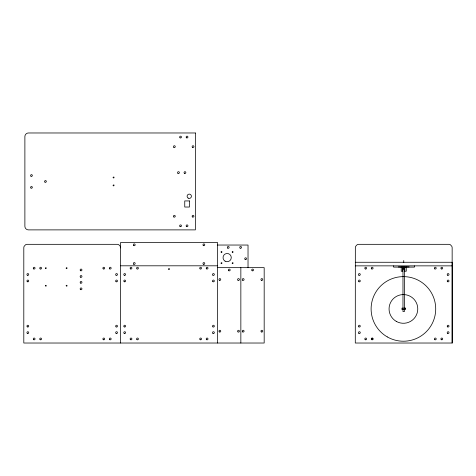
<?xml version="1.0" encoding="UTF-8"?>
<svg xmlns="http://www.w3.org/2000/svg" width="476" height="476" viewBox="0 0 476 476"><rect width="100%" height="100%" fill="white"/><g stroke="black" fill="none" stroke-linecap="round" stroke-linejoin="round"><path stroke-width="0.71" d="M371.673 338.43L372.184 338.216M372.696 339.447L372.184 339.662M217.52 245.039L248.026 245.039L248.026 267.655M355.292 262.27L452.2 262.27L452.2 343.023L355.292 343.023L355.34 247.913A3.808 3.808 0 0 1 355.715 246.265L357.143 244.724A3.153 3.153 0 0 1 358.678 244.325L448.814 244.325A3.153 3.153 0 0 1 450.344 244.724L451.778 246.265A3.808 3.808 0 0 1 452.152 247.913L452.152 343.023M120.612 265.804L217.52 265.804M355.292 265.858L452.2 265.858M398.364 266.935L409.128 266.935M217.52 267.655L264.18 267.655L264.18 343.023L23.8 343.023L23.8 247.913A3.808 3.808 0 0 1 24.175 246.265L25.603 244.724A3.153 3.153 0 0 1 27.138 244.325L117.274 244.325A3.153 3.153 0 0 1 118.804 244.724L120.238 246.265A3.808 3.808 0 0 1 120.612 247.913M403.404 269.505L403.208 266.834M371.673 339.447L371.464 338.942M414.447 265.858L414.447 267.113L393.616 267.113L393.616 265.858M406.26 266.935L406.26 271.243L404.82 271.243L404.82 266.935M404.416 267.113L404.416 311.578L402.976 311.578L402.976 267.113M403.743 260.473L403.743 262.675M402.672 266.935L402.672 271.243L401.232 271.243L401.232 266.935M240.85 267.655L240.85 343.023M217.52 343.023L217.52 242.474L120.612 242.474L120.612 343.023M221.054 251.994C222.036 253.898 222.411 250.263 221.054 251.994M221.054 263.121C222.066 265.001 222.381 261.419 221.054 263.121M232.181 251.994C233.192 253.881 233.49 250.287 232.181 251.994M232.181 263.121C233.139 265.019 233.585 261.389 232.181 263.121M45.345 268.119C46.291 270.047 46.743 266.423 45.345 268.119M45.345 285.701C46.214 287.611 46.832 284.101 45.357 285.648M66.164 268.119C67.104 270.041 67.562 266.423 66.164 268.119M66.164 285.701C67.027 287.611 67.651 284.101 66.176 285.648M113.109 177.429C114.115 179.47 114.603 175.626 113.109 177.429M113.109 185.325C114.091 187.377 114.627 183.51 113.109 185.325M168.528 269.041C169.402 270.957 170.009 267.405 168.534 268.994M195.368 132.977L28.471 132.977A3.588 3.588 0 0 0 24.883 136.564L24.883 226.29A3.588 3.588 0 0 0 28.471 229.884L195.368 229.884L195.368 132.977M189.418 200.931L184.748 200.931L184.748 207.03L189.418 207.03L189.418 200.931M405.54 308.133L401.952 308.133L401.952 309.567L405.54 309.567L405.54 308.133M365.217 339.697A0.898 0.898 0 0 0 366.597 338.983A0.898 0.898 0 0 0 365.288 338.144A0.898 0.898 0 0 0 365.217 339.697M358.892 333.373A0.898 0.898 0 0 0 360.272 332.659A0.898 0.898 0 0 0 358.963 331.82A0.898 0.898 0 0 0 358.892 333.373M358.892 326.887A0.898 0.898 0 0 0 360.272 326.173A0.898 0.898 0 0 0 358.963 325.334A0.898 0.898 0 0 0 358.892 326.887M358.928 281.732A0.898 0.898 0 0 0 360.278 280.959A0.898 0.898 0 0 0 358.928 280.18A0.898 0.898 0 0 0 358.928 281.732M358.928 275.247A0.898 0.898 0 0 0 360.278 274.474A0.898 0.898 0 0 0 358.928 273.694A0.898 0.898 0 0 0 358.928 275.247M365.253 268.928A0.898 0.898 0 0 0 366.597 268.149A0.898 0.898 0 0 0 365.253 267.375A0.898 0.898 0 0 0 365.253 268.928M371.738 268.928A0.898 0.898 0 0 0 373.083 268.149A0.898 0.898 0 0 0 371.738 267.375A0.898 0.898 0 0 0 371.738 268.928M447.666 326.911A0.898 0.898 0 0 0 449.011 326.131A0.898 0.898 0 0 0 447.666 325.358A0.898 0.898 0 0 0 447.666 326.911M447.666 333.396A0.898 0.898 0 0 0 449.011 332.617A0.898 0.898 0 0 0 447.666 331.837A0.898 0.898 0 0 0 447.666 333.396M441.341 339.715A0.898 0.898 0 0 0 442.686 338.942A0.898 0.898 0 0 0 441.341 338.162A0.898 0.898 0 0 0 441.341 339.715M434.856 339.715A0.898 0.898 0 0 0 436.206 338.942A0.898 0.898 0 0 0 434.856 338.162A0.898 0.898 0 0 0 434.856 339.715M434.82 268.904A0.898 0.898 0 0 0 436.2 268.19A0.898 0.898 0 0 0 434.891 267.351A0.898 0.898 0 0 0 434.82 268.904M441.306 268.904A0.898 0.898 0 0 0 442.686 268.19A0.898 0.898 0 0 0 441.377 267.351A0.898 0.898 0 0 0 441.306 268.904M447.63 275.229A0.898 0.898 0 0 0 449.011 274.515A0.898 0.898 0 0 0 447.702 273.676A0.898 0.898 0 0 0 447.63 275.229M447.63 281.715A0.898 0.898 0 0 0 449.011 281.001A0.898 0.898 0 0 0 447.702 280.162A0.898 0.898 0 0 0 447.63 281.715M371.702 339.697A0.898 0.898 0 0 0 373.083 338.983A0.898 0.898 0 0 0 371.774 338.144A0.898 0.898 0 0 0 371.702 339.697M245.182 259.462A0.898 0.898 0 0 0 246.538 258.706A0.898 0.898 0 0 0 245.205 257.909A0.898 0.898 0 0 0 245.182 259.462M240.166 248.145A0.898 0.898 0 0 0 241.522 247.389A0.898 0.898 0 0 0 240.19 246.592A0.898 0.898 0 0 0 240.166 248.145M227.784 248.145A0.898 0.898 0 0 0 229.14 247.389A0.898 0.898 0 0 0 227.808 246.592A0.898 0.898 0 0 0 227.784 248.145M225.094 261.169A4.129 4.129 0 0 0 231.282 257.593A4.129 4.129 0 0 0 225.094 254.023A4.129 4.129 0 0 0 225.094 261.169M387.262 336.901A32.303 32.303 0 0 0 435.713 308.93A32.303 32.303 0 0 0 387.262 280.953A32.303 32.303 0 0 0 387.262 336.901M396.234 321.36A14.357 14.357 0 0 0 417.767 308.93A14.357 14.357 0 0 0 396.234 296.494A14.357 14.357 0 0 0 396.234 321.36M371.827 339.567A0.72 0.72 0 0 0 372.904 338.942A0.72 0.72 0 0 0 371.827 338.317A0.72 0.72 0 0 0 371.827 339.567M261.395 331.945A0.898 0.898 0 0 0 262.74 331.171A0.898 0.898 0 0 0 261.395 330.392A0.898 0.898 0 0 0 261.395 331.945M261.395 280.287A0.898 0.898 0 0 0 262.74 279.507A0.898 0.898 0 0 0 261.395 278.734A0.898 0.898 0 0 0 261.395 280.287M252.125 270.737A0.898 0.898 0 0 0 253.512 270.035A0.898 0.898 0 0 0 252.209 269.19A0.898 0.898 0 0 0 252.125 270.737M242.665 280.245A0.898 0.898 0 0 0 244.075 279.59A0.898 0.898 0 0 0 242.802 278.698A0.898 0.898 0 0 0 242.665 280.245M242.73 331.945A0.898 0.898 0 0 0 244.081 331.171A0.898 0.898 0 0 0 242.73 330.392A0.898 0.898 0 0 0 242.73 331.945M228.795 270.737A0.898 0.898 0 0 0 230.182 270.035A0.898 0.898 0 0 0 228.879 269.19A0.898 0.898 0 0 0 228.795 270.737M238 280.245A0.898 0.898 0 0 0 239.41 279.59A0.898 0.898 0 0 0 238.137 278.698A0.898 0.898 0 0 0 238 280.245M238.065 331.945A0.898 0.898 0 0 0 239.41 331.171A0.898 0.898 0 0 0 238.065 330.392A0.898 0.898 0 0 0 238.065 331.945M116.049 281.685A0.898 0.898 0 0 0 117.465 281.048A0.898 0.898 0 0 0 116.204 280.138A0.898 0.898 0 0 0 116.049 281.685M116.049 275.199A0.898 0.898 0 0 0 117.465 274.563A0.898 0.898 0 0 0 116.204 273.652A0.898 0.898 0 0 0 116.049 275.199M109.73 268.88A0.898 0.898 0 0 0 111.146 268.238A0.898 0.898 0 0 0 109.879 267.334A0.898 0.898 0 0 0 109.73 268.88M103.244 268.88A0.898 0.898 0 0 0 104.66 268.238A0.898 0.898 0 0 0 103.399 267.334A0.898 0.898 0 0 0 103.244 268.88M103.316 339.715A0.898 0.898 0 0 0 104.66 338.942A0.898 0.898 0 0 0 103.316 338.162A0.898 0.898 0 0 0 103.316 339.715M109.801 339.715A0.898 0.898 0 0 0 111.146 338.942A0.898 0.898 0 0 0 109.801 338.162A0.898 0.898 0 0 0 109.801 339.715M116.126 333.396A0.898 0.898 0 0 0 117.471 332.617A0.898 0.898 0 0 0 116.126 331.837A0.898 0.898 0 0 0 116.126 333.396M116.126 326.911A0.898 0.898 0 0 0 117.471 326.131A0.898 0.898 0 0 0 116.126 325.358A0.898 0.898 0 0 0 116.126 326.911M40.198 268.928A0.898 0.898 0 0 0 41.543 268.149A0.898 0.898 0 0 0 40.198 267.375A0.898 0.898 0 0 0 40.198 268.928M33.713 268.928A0.898 0.898 0 0 0 35.057 268.149A0.898 0.898 0 0 0 33.713 267.375A0.898 0.898 0 0 0 33.713 268.928M27.388 275.247A0.898 0.898 0 0 0 28.733 274.474A0.898 0.898 0 0 0 27.388 273.694A0.898 0.898 0 0 0 27.388 275.247M27.388 281.732A0.898 0.898 0 0 0 28.733 280.959A0.898 0.898 0 0 0 27.388 280.18A0.898 0.898 0 0 0 27.388 281.732M27.316 326.863A0.898 0.898 0 0 0 28.733 326.221A0.898 0.898 0 0 0 27.471 325.316A0.898 0.898 0 0 0 27.316 326.863M27.316 333.349A0.898 0.898 0 0 0 28.733 332.706A0.898 0.898 0 0 0 27.471 331.802A0.898 0.898 0 0 0 27.316 333.349M33.635 339.668A0.898 0.898 0 0 0 35.051 339.031A0.898 0.898 0 0 0 33.79 338.121A0.898 0.898 0 0 0 33.635 339.668M40.121 339.668A0.898 0.898 0 0 0 41.537 339.031A0.898 0.898 0 0 0 40.276 338.121A0.898 0.898 0 0 0 40.121 339.668M80.527 289.557A0.898 0.898 0 0 0 81.949 288.92A0.898 0.898 0 0 0 80.682 288.01A0.898 0.898 0 0 0 80.527 289.557M80.527 283.071A0.898 0.898 0 0 0 81.949 282.435A0.898 0.898 0 0 0 80.682 281.524A0.898 0.898 0 0 0 80.527 283.071M80.527 270.689A0.898 0.898 0 0 0 81.949 270.053A0.898 0.898 0 0 0 80.682 269.142A0.898 0.898 0 0 0 80.527 270.689M80.527 277.175A0.898 0.898 0 0 0 81.949 276.538A0.898 0.898 0 0 0 80.682 275.628A0.898 0.898 0 0 0 80.527 277.175M137.052 268.928A0.898 0.898 0 0 0 138.403 268.149A0.898 0.898 0 0 0 137.058 267.375A0.898 0.898 0 0 0 137.052 268.928M130.573 268.928A0.898 0.898 0 0 0 131.917 268.149A0.898 0.898 0 0 0 130.573 267.375A0.898 0.898 0 0 0 130.573 268.928M124.248 275.247A0.898 0.898 0 0 0 125.593 274.474A0.898 0.898 0 0 0 124.248 273.694A0.898 0.898 0 0 0 124.248 275.247M124.248 281.732A0.898 0.898 0 0 0 125.593 280.959A0.898 0.898 0 0 0 124.248 280.18A0.898 0.898 0 0 0 124.248 281.732M124.176 326.863A0.898 0.898 0 0 0 125.593 326.221A0.898 0.898 0 0 0 124.325 325.316A0.898 0.898 0 0 0 124.176 326.863M124.176 333.349A0.898 0.898 0 0 0 125.593 332.706A0.898 0.898 0 0 0 124.325 331.802A0.898 0.898 0 0 0 124.176 333.349M130.495 339.668A0.898 0.898 0 0 0 131.911 339.031A0.898 0.898 0 0 0 130.65 338.121A0.898 0.898 0 0 0 130.495 339.668M136.981 339.668A0.898 0.898 0 0 0 138.397 339.031A0.898 0.898 0 0 0 137.136 338.121A0.898 0.898 0 0 0 136.981 339.668M212.909 281.685A0.898 0.898 0 0 0 214.325 281.048A0.898 0.898 0 0 0 213.064 280.138A0.898 0.898 0 0 0 212.909 281.685M212.909 275.199A0.898 0.898 0 0 0 214.325 274.563A0.898 0.898 0 0 0 213.064 273.652A0.898 0.898 0 0 0 212.909 275.199M206.584 268.88A0.898 0.898 0 0 0 208 268.238A0.898 0.898 0 0 0 206.739 267.334A0.898 0.898 0 0 0 206.584 268.88M200.104 268.88A0.898 0.898 0 0 0 201.521 268.238A0.898 0.898 0 0 0 200.259 267.334A0.898 0.898 0 0 0 200.104 268.88M200.176 339.715A0.898 0.898 0 0 0 201.521 338.942A0.898 0.898 0 0 0 200.176 338.162A0.898 0.898 0 0 0 200.176 339.715M206.661 339.715A0.898 0.898 0 0 0 208.006 338.942A0.898 0.898 0 0 0 206.661 338.162A0.898 0.898 0 0 0 206.661 339.715M212.986 333.396A0.898 0.898 0 0 0 214.331 332.617A0.898 0.898 0 0 0 212.986 331.837A0.898 0.898 0 0 0 212.986 333.396M212.986 326.911A0.898 0.898 0 0 0 214.331 326.131A0.898 0.898 0 0 0 212.986 325.358A0.898 0.898 0 0 0 212.986 326.911M133.774 245.562A0.898 0.898 0 0 0 135.16 244.854A0.898 0.898 0 0 0 133.857 244.01A0.898 0.898 0 0 0 133.774 245.562M133.774 264.228A0.898 0.898 0 0 0 135.16 263.52A0.898 0.898 0 0 0 133.857 262.675A0.898 0.898 0 0 0 133.774 264.228M203.377 245.562A0.898 0.898 0 0 0 204.763 244.854A0.898 0.898 0 0 0 203.46 244.01A0.898 0.898 0 0 0 203.377 245.562M203.377 264.228A0.898 0.898 0 0 0 204.763 263.52A0.898 0.898 0 0 0 203.46 262.675A0.898 0.898 0 0 0 203.377 264.228M219.335 280.245A0.898 0.898 0 0 0 220.745 279.59A0.898 0.898 0 0 0 219.478 278.698A0.898 0.898 0 0 0 219.335 280.245M219.4 331.945A0.898 0.898 0 0 0 220.751 331.171A0.898 0.898 0 0 0 219.4 330.392A0.898 0.898 0 0 0 219.4 331.945M184.432 173.306A0.898 0.898 0 0 0 185.848 172.669A0.898 0.898 0 0 0 184.587 171.765A0.898 0.898 0 0 0 184.432 173.306M177.947 173.306A0.898 0.898 0 0 0 179.363 172.669A0.898 0.898 0 0 0 178.101 171.765A0.898 0.898 0 0 0 177.947 173.306M30.982 176.209A0.863 0.863 0 0 0 32.338 175.585A0.863 0.863 0 0 0 31.118 174.722A0.863 0.863 0 0 0 30.982 176.209M30.982 188.056A0.863 0.863 0 0 0 32.338 187.425A0.863 0.863 0 0 0 31.118 186.568A0.863 0.863 0 0 0 30.982 188.056M44.982 182.13A0.863 0.863 0 0 0 46.333 181.505A0.863 0.863 0 0 0 45.113 180.642A0.863 0.863 0 0 0 44.982 182.13M192.548 216.985A0.898 0.898 0 0 0 193.928 216.277A0.898 0.898 0 0 0 192.625 215.432A0.898 0.898 0 0 0 192.548 216.985M186.521 226.522A0.898 0.898 0 0 0 187.937 225.886A0.898 0.898 0 0 0 186.675 224.975A0.898 0.898 0 0 0 186.521 226.522M180.065 226.546A0.898 0.898 0 0 0 181.457 225.85A0.898 0.898 0 0 0 180.16 224.993A0.898 0.898 0 0 0 180.065 226.546M173.883 216.985A0.898 0.898 0 0 0 175.263 216.277A0.898 0.898 0 0 0 173.96 215.432A0.898 0.898 0 0 0 173.883 216.985M188.187 198.129A2.154 2.154 0 0 0 191.417 196.267A2.154 2.154 0 0 0 188.187 194.398A2.154 2.154 0 0 0 188.187 198.129M192.548 147.376A0.898 0.898 0 0 0 193.928 146.673A0.898 0.898 0 0 0 192.625 145.829A0.898 0.898 0 0 0 192.548 147.376M180.077 137.82A0.898 0.898 0 0 0 181.457 137.1A0.898 0.898 0 0 0 180.148 136.267A0.898 0.898 0 0 0 180.077 137.82M186.592 137.838A0.898 0.898 0 0 0 187.943 137.064A0.898 0.898 0 0 0 186.598 136.285A0.898 0.898 0 0 0 186.592 137.838M173.883 147.376A0.898 0.898 0 0 0 175.263 146.673A0.898 0.898 0 0 0 173.96 145.829A0.898 0.898 0 0 0 173.883 147.376"/></g></svg>
